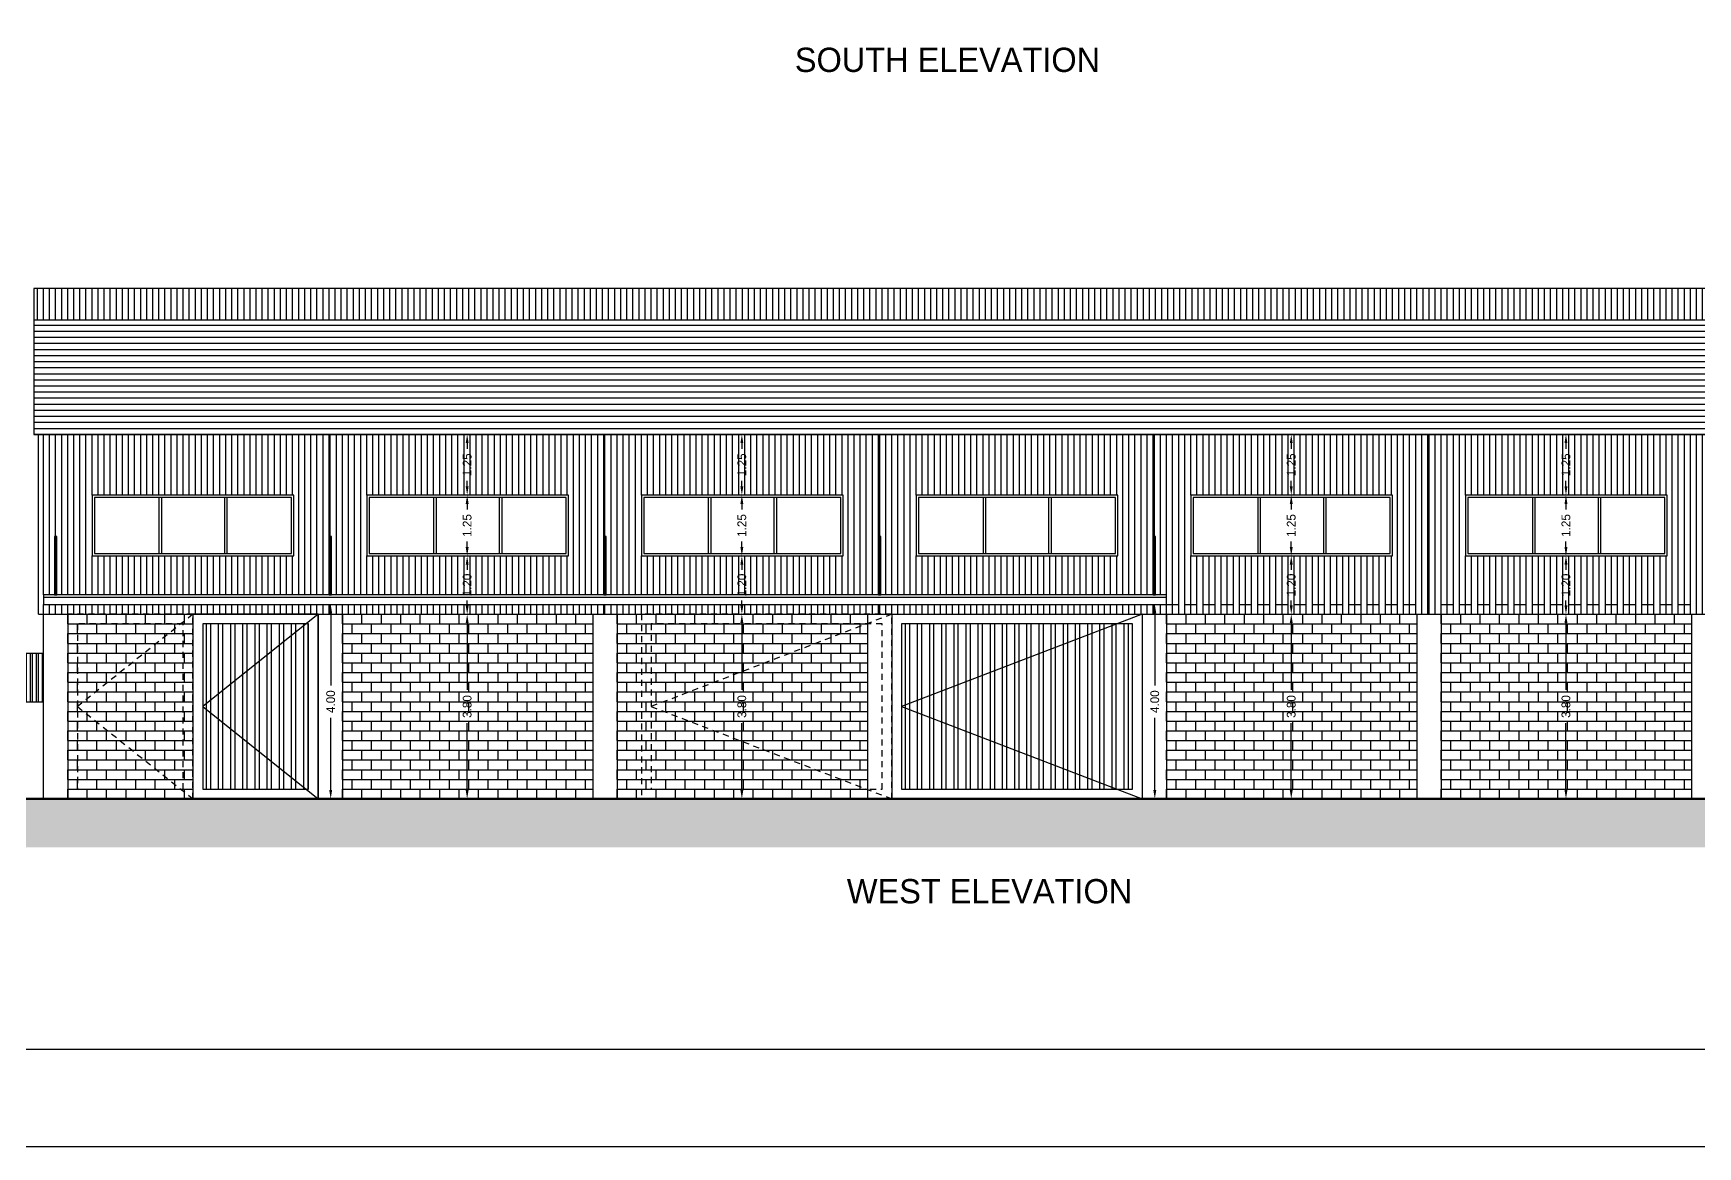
# Model space of a CAD drawing. Header units: metres. Extents: x -353217 to -351774, y -68080 to -67552.
# Drawn here: x -352460.57 to -352426.34, y -68079.88 to -68056.96 of the extents above; entities that cross this region are included whole.
import ezdxf

# ---------------------------------------------------------------- set-up
doc = ezdxf.new("R2010")
doc.units = ezdxf.units.M
doc.header["$MEASUREMENT"] = 0
doc.header["$PDMODE"] = 2
doc.header["$PDSIZE"] = -0.6
doc.linetypes.add('HIDDEN2', pattern=[0.1875, 0.125, -0.0625])
for name, color, linetype in [('A-dim', 4, 'Continuous'), ('A-edge', 1, 'Continuous'), ('A-HATCH', 9, 'Continuous'), ('A-hidden', 8, 'HIDDEN2'), ('A-walls', 5, 'Continuous'), ('Dim', 40, 'Continuous'), ('etage courant', 10, 'Continuous'), ('gate', 4, 'Continuous')]:
    doc.layers.add(name, color=color, linetype=linetype)
doc.dimstyles.get("Standard").update_dxf_attribs({"dimtxt": 0.18, "dimasz": 0.18, "dimexe": 0.18, "dimexo": 0.0625, "dimgap": 0.09, "dimtad": 0, "dimzin": 0, "dimdsep": 46, "dimtxsty": 'Standard', "dimcen": 0.09, "dimse1": 1, "dimse2": 1, "dimadec": 0, "dimazin": 0, "dimtfac": 1, "dimtix": 1, "dimtofl": 0, "dimtmove": 0, "dimatfit": 3, "dimfxl": 1, "dimtolj": 1, "dimtzin": 0, "dimarcsym": 0})

# ---------------------------------------------------------------- blocks, each defined once
blk = doc.blocks.new('*D138')
at = {"layer": 'A-dim', "color": 0, "lineweight": -2, "transparency": 16777216}
for p, q in [((-352437.506, -68068.896), (-352437.506, -68070.386)), ((-352437.506, -68072.536), (-352437.506, -68071.046))]:
    blk.add_line(p, q, dxfattribs=at)
at = {"layer": 'A-dim', "color": 0, "transparency": 16777216}
for points in [[(-352437.536, -68068.896), (-352437.476, -68068.896), (-352437.506, -68068.716)], [(-352437.536, -68072.536), (-352437.476, -68072.536), (-352437.506, -68072.716)]]:
    blk.add_solid(points, dxfattribs=at)
at = {"layer": 'Defpoints', "color": 0, "transparency": 16777216}
for p in [(-352437.264, -68068.716), (-352437.506, -68072.716), (-352437.264, -68072.716)]:
    blk.add_point(p, dxfattribs=at)
at = {"layer": 'A-dim', "color": 0, "transparency": 16777216, "insert": (-352437.506, -68070.716), "char_height": 0.18, "attachment_point": 5, "rotation": 90}
blk.add_mtext('\\A1;4.00', dxfattribs=at)
blk = doc.blocks.new('*D139')
at = {"layer": 'A-dim', "color": 0, "lineweight": -2, "transparency": 16777216}
for p, q in [((-352429.049, -68069.096), (-352429.049, -68070.471)), ((-352429.049, -68072.536), (-352429.049, -68071.161))]:
    blk.add_line(p, q, dxfattribs=at)
at = {"layer": 'A-dim', "color": 0, "transparency": 16777216}
for points in [[(-352429.079, -68069.096), (-352429.019, -68069.096), (-352429.049, -68068.916)], [(-352429.079, -68072.536), (-352429.019, -68072.536), (-352429.049, -68072.716)]]:
    blk.add_solid(points, dxfattribs=at)
at = {"layer": 'Defpoints', "color": 0, "transparency": 16777216}
for p in [(-352429.049, -68068.916), (-352429.049, -68068.916), (-352429.049, -68072.716)]:
    blk.add_point(p, dxfattribs=at)
at = {"layer": 'A-dim', "color": 0, "transparency": 16777216, "insert": (-352429.049, -68070.816), "char_height": 0.18, "attachment_point": 5, "rotation": 90}
blk.add_mtext('\\A1;3.80', dxfattribs=at)
blk = doc.blocks.new('*D140')
at = {"layer": 'A-dim', "color": 0, "lineweight": -2, "transparency": 16777216}
for p, q in [((-352429.049, -68067.896), (-352429.049, -68068.001)), ((-352429.049, -68068.736), (-352429.049, -68068.631))]:
    blk.add_line(p, q, dxfattribs=at)
at = {"layer": 'A-dim', "color": 0, "transparency": 16777216}
for points in [[(-352429.079, -68067.896), (-352429.019, -68067.896), (-352429.049, -68067.716)], [(-352429.079, -68068.736), (-352429.019, -68068.736), (-352429.049, -68068.916)]]:
    blk.add_solid(points, dxfattribs=at)
at = {"layer": 'Defpoints', "color": 0, "transparency": 16777216}
for p in [(-352429.049, -68067.716), (-352429.039, -68067.716), (-352429.049, -68068.916)]:
    blk.add_point(p, dxfattribs=at)
at = {"layer": 'A-dim', "color": 0, "transparency": 16777216, "insert": (-352429.049, -68068.316), "char_height": 0.18, "attachment_point": 5, "rotation": 90}
blk.add_mtext('\\A1;1.20', dxfattribs=at)
blk = doc.blocks.new('*D141')
at = {"layer": 'A-dim', "color": 0, "lineweight": -2, "transparency": 16777216}
for p, q in [((-352429.049, -68066.646), (-352429.049, -68066.761)), ((-352429.049, -68067.536), (-352429.049, -68067.421))]:
    blk.add_line(p, q, dxfattribs=at)
at = {"layer": 'A-dim', "color": 0, "transparency": 16777216}
for points in [[(-352429.079, -68066.646), (-352429.019, -68066.646), (-352429.049, -68066.466)], [(-352429.079, -68067.536), (-352429.019, -68067.536), (-352429.049, -68067.716)]]:
    blk.add_solid(points, dxfattribs=at)
at = {"layer": 'Defpoints', "color": 0, "transparency": 16777216}
for p in [(-352429.049, -68066.466), (-352429.039, -68066.466), (-352429.039, -68067.716)]:
    blk.add_point(p, dxfattribs=at)
at = {"layer": 'A-dim', "color": 0, "transparency": 16777216, "insert": (-352429.049, -68067.091), "char_height": 0.18, "attachment_point": 5, "rotation": 90}
blk.add_mtext('\\A1;1.25', dxfattribs=at)
blk = doc.blocks.new('*D142')
at = {"layer": 'A-dim', "color": 0, "lineweight": -2, "transparency": 16777216}
for p, q in [((-352429.049, -68065.396), (-352429.049, -68065.511)), ((-352429.049, -68066.286), (-352429.049, -68066.171))]:
    blk.add_line(p, q, dxfattribs=at)
at = {"layer": 'A-dim', "color": 0, "transparency": 16777216}
for points in [[(-352429.079, -68065.396), (-352429.019, -68065.396), (-352429.049, -68065.216)], [(-352429.079, -68066.286), (-352429.019, -68066.286), (-352429.049, -68066.466)]]:
    blk.add_solid(points, dxfattribs=at)
at = {"layer": 'Defpoints', "color": 0, "transparency": 16777216}
for p in [(-352429.049, -68065.216), (-352429.049, -68065.216), (-352429.039, -68066.466)]:
    blk.add_point(p, dxfattribs=at)
at = {"layer": 'A-dim', "color": 0, "transparency": 16777216, "insert": (-352429.049, -68065.841), "char_height": 0.18, "attachment_point": 5, "rotation": 90}
blk.add_mtext('\\A1;1.25', dxfattribs=at)
blk = doc.blocks.new('*D143')
at = {"layer": 'A-dim', "color": 0, "lineweight": -2, "transparency": 16777216}
for p, q in [((-352434.699, -68069.096), (-352434.699, -68070.471)), ((-352434.699, -68072.536), (-352434.699, -68071.161))]:
    blk.add_line(p, q, dxfattribs=at)
at = {"layer": 'A-dim', "color": 0, "transparency": 16777216}
for points in [[(-352434.729, -68069.096), (-352434.669, -68069.096), (-352434.699, -68068.916)], [(-352434.729, -68072.536), (-352434.669, -68072.536), (-352434.699, -68072.716)]]:
    blk.add_solid(points, dxfattribs=at)
at = {"layer": 'Defpoints', "color": 0, "transparency": 16777216}
for p in [(-352434.699, -68068.916), (-352434.699, -68068.916), (-352434.699, -68072.716)]:
    blk.add_point(p, dxfattribs=at)
at = {"layer": 'A-dim', "color": 0, "transparency": 16777216, "insert": (-352434.699, -68070.816), "char_height": 0.18, "attachment_point": 5, "rotation": 90}
blk.add_mtext('\\A1;3.80', dxfattribs=at)
blk = doc.blocks.new('*D144')
at = {"layer": 'A-dim', "color": 0, "lineweight": -2, "transparency": 16777216}
for p, q in [((-352434.699, -68067.896), (-352434.699, -68068.001)), ((-352434.699, -68068.736), (-352434.699, -68068.631))]:
    blk.add_line(p, q, dxfattribs=at)
at = {"layer": 'A-dim', "color": 0, "transparency": 16777216}
for points in [[(-352434.729, -68067.896), (-352434.669, -68067.896), (-352434.699, -68067.716)], [(-352434.729, -68068.736), (-352434.669, -68068.736), (-352434.699, -68068.916)]]:
    blk.add_solid(points, dxfattribs=at)
at = {"layer": 'Defpoints', "color": 0, "transparency": 16777216}
for p in [(-352434.699, -68067.716), (-352434.689, -68067.716), (-352434.699, -68068.916)]:
    blk.add_point(p, dxfattribs=at)
at = {"layer": 'A-dim', "color": 0, "transparency": 16777216, "insert": (-352434.699, -68068.316), "char_height": 0.18, "attachment_point": 5, "rotation": 90}
blk.add_mtext('\\A1;1.20', dxfattribs=at)
blk = doc.blocks.new('*D145')
at = {"layer": 'A-dim', "color": 0, "lineweight": -2, "transparency": 16777216}
for p, q in [((-352434.699, -68066.646), (-352434.699, -68066.761)), ((-352434.699, -68067.536), (-352434.699, -68067.421))]:
    blk.add_line(p, q, dxfattribs=at)
at = {"layer": 'A-dim', "color": 0, "transparency": 16777216}
for points in [[(-352434.729, -68066.646), (-352434.669, -68066.646), (-352434.699, -68066.466)], [(-352434.729, -68067.536), (-352434.669, -68067.536), (-352434.699, -68067.716)]]:
    blk.add_solid(points, dxfattribs=at)
at = {"layer": 'Defpoints', "color": 0, "transparency": 16777216}
for p in [(-352434.699, -68066.466), (-352434.689, -68066.466), (-352434.689, -68067.716)]:
    blk.add_point(p, dxfattribs=at)
at = {"layer": 'A-dim', "color": 0, "transparency": 16777216, "insert": (-352434.699, -68067.091), "char_height": 0.18, "attachment_point": 5, "rotation": 90}
blk.add_mtext('\\A1;1.25', dxfattribs=at)
blk = doc.blocks.new('*D146')
at = {"layer": 'A-dim', "color": 0, "lineweight": -2, "transparency": 16777216}
for p, q in [((-352434.699, -68065.396), (-352434.699, -68065.511)), ((-352434.699, -68066.286), (-352434.699, -68066.171))]:
    blk.add_line(p, q, dxfattribs=at)
at = {"layer": 'A-dim', "color": 0, "transparency": 16777216}
for points in [[(-352434.729, -68065.396), (-352434.669, -68065.396), (-352434.699, -68065.216)], [(-352434.729, -68066.286), (-352434.669, -68066.286), (-352434.699, -68066.466)]]:
    blk.add_solid(points, dxfattribs=at)
at = {"layer": 'Defpoints', "color": 0, "transparency": 16777216}
for p in [(-352434.699, -68065.216), (-352434.699, -68065.216), (-352434.689, -68066.466)]:
    blk.add_point(p, dxfattribs=at)
at = {"layer": 'A-dim', "color": 0, "transparency": 16777216, "insert": (-352434.699, -68065.841), "char_height": 0.18, "attachment_point": 5, "rotation": 90}
blk.add_mtext('\\A1;1.25', dxfattribs=at)
blk = doc.blocks.new('*D147')
at = {"layer": 'A-dim', "color": 0, "lineweight": -2, "transparency": 16777216}
for p, q in [((-352445.999, -68069.096), (-352445.999, -68070.471)), ((-352445.999, -68072.536), (-352445.999, -68071.161))]:
    blk.add_line(p, q, dxfattribs=at)
at = {"layer": 'A-dim', "color": 0, "transparency": 16777216}
for points in [[(-352446.029, -68069.096), (-352445.969, -68069.096), (-352445.999, -68068.916)], [(-352446.029, -68072.536), (-352445.969, -68072.536), (-352445.999, -68072.716)]]:
    blk.add_solid(points, dxfattribs=at)
at = {"layer": 'Defpoints', "color": 0, "transparency": 16777216}
for p in [(-352445.999, -68068.916), (-352445.999, -68068.916), (-352445.999, -68072.716)]:
    blk.add_point(p, dxfattribs=at)
at = {"layer": 'A-dim', "color": 0, "transparency": 16777216, "insert": (-352445.999, -68070.816), "char_height": 0.18, "attachment_point": 5, "rotation": 90}
blk.add_mtext('\\A1;3.80', dxfattribs=at)
blk = doc.blocks.new('*D148')
at = {"layer": 'A-dim', "color": 0, "lineweight": -2, "transparency": 16777216}
for p, q in [((-352445.999, -68067.896), (-352445.999, -68068.001)), ((-352445.999, -68068.736), (-352445.999, -68068.631))]:
    blk.add_line(p, q, dxfattribs=at)
at = {"layer": 'A-dim', "color": 0, "transparency": 16777216}
for points in [[(-352446.029, -68067.896), (-352445.969, -68067.896), (-352445.999, -68067.716)], [(-352446.029, -68068.736), (-352445.969, -68068.736), (-352445.999, -68068.916)]]:
    blk.add_solid(points, dxfattribs=at)
at = {"layer": 'Defpoints', "color": 0, "transparency": 16777216}
for p in [(-352445.999, -68067.716), (-352445.989, -68067.716), (-352445.999, -68068.916)]:
    blk.add_point(p, dxfattribs=at)
at = {"layer": 'A-dim', "color": 0, "transparency": 16777216, "insert": (-352445.999, -68068.316), "char_height": 0.18, "attachment_point": 5, "rotation": 90}
blk.add_mtext('\\A1;1.20', dxfattribs=at)
blk = doc.blocks.new('*D149')
at = {"layer": 'A-dim', "color": 0, "lineweight": -2, "transparency": 16777216}
for p, q in [((-352445.999, -68066.646), (-352445.999, -68066.761)), ((-352445.999, -68067.536), (-352445.999, -68067.421))]:
    blk.add_line(p, q, dxfattribs=at)
at = {"layer": 'A-dim', "color": 0, "transparency": 16777216}
for points in [[(-352446.029, -68066.646), (-352445.969, -68066.646), (-352445.999, -68066.466)], [(-352446.029, -68067.536), (-352445.969, -68067.536), (-352445.999, -68067.716)]]:
    blk.add_solid(points, dxfattribs=at)
at = {"layer": 'Defpoints', "color": 0, "transparency": 16777216}
for p in [(-352445.999, -68066.466), (-352445.989, -68066.466), (-352445.989, -68067.716)]:
    blk.add_point(p, dxfattribs=at)
at = {"layer": 'A-dim', "color": 0, "transparency": 16777216, "insert": (-352445.999, -68067.091), "char_height": 0.18, "attachment_point": 5, "rotation": 90}
blk.add_mtext('\\A1;1.25', dxfattribs=at)
blk = doc.blocks.new('*D150')
at = {"layer": 'A-dim', "color": 0, "lineweight": -2, "transparency": 16777216}
for p, q in [((-352445.999, -68065.396), (-352445.999, -68065.511)), ((-352445.999, -68066.286), (-352445.999, -68066.171))]:
    blk.add_line(p, q, dxfattribs=at)
at = {"layer": 'A-dim', "color": 0, "transparency": 16777216}
for points in [[(-352446.029, -68065.396), (-352445.969, -68065.396), (-352445.999, -68065.216)], [(-352446.029, -68066.286), (-352445.969, -68066.286), (-352445.999, -68066.466)]]:
    blk.add_solid(points, dxfattribs=at)
at = {"layer": 'Defpoints', "color": 0, "transparency": 16777216}
for p in [(-352445.999, -68065.216), (-352445.999, -68065.216), (-352445.989, -68066.466)]:
    blk.add_point(p, dxfattribs=at)
at = {"layer": 'A-dim', "color": 0, "transparency": 16777216, "insert": (-352445.999, -68065.841), "char_height": 0.18, "attachment_point": 5, "rotation": 90}
blk.add_mtext('\\A1;1.25', dxfattribs=at)
blk = doc.blocks.new('*D151')
at = {"layer": 'A-dim', "color": 0, "lineweight": -2, "transparency": 16777216}
for p, q in [((-352451.649, -68069.096), (-352451.649, -68070.471)), ((-352451.649, -68072.536), (-352451.649, -68071.161))]:
    blk.add_line(p, q, dxfattribs=at)
at = {"layer": 'A-dim', "color": 0, "transparency": 16777216}
for points in [[(-352451.679, -68069.096), (-352451.619, -68069.096), (-352451.649, -68068.916)], [(-352451.679, -68072.536), (-352451.619, -68072.536), (-352451.649, -68072.716)]]:
    blk.add_solid(points, dxfattribs=at)
at = {"layer": 'Defpoints', "color": 0, "transparency": 16777216}
for p in [(-352451.649, -68068.916), (-352451.649, -68068.916), (-352451.649, -68072.716)]:
    blk.add_point(p, dxfattribs=at)
at = {"layer": 'A-dim', "color": 0, "transparency": 16777216, "insert": (-352451.649, -68070.816), "char_height": 0.18, "attachment_point": 5, "rotation": 90}
blk.add_mtext('\\A1;3.80', dxfattribs=at)
blk = doc.blocks.new('*D152')
at = {"layer": 'A-dim', "color": 0, "lineweight": -2, "transparency": 16777216}
for p, q in [((-352451.649, -68067.896), (-352451.649, -68068.001)), ((-352451.649, -68068.736), (-352451.649, -68068.631))]:
    blk.add_line(p, q, dxfattribs=at)
at = {"layer": 'A-dim', "color": 0, "transparency": 16777216}
for points in [[(-352451.679, -68067.896), (-352451.619, -68067.896), (-352451.649, -68067.716)], [(-352451.679, -68068.736), (-352451.619, -68068.736), (-352451.649, -68068.916)]]:
    blk.add_solid(points, dxfattribs=at)
at = {"layer": 'Defpoints', "color": 0, "transparency": 16777216}
for p in [(-352451.649, -68067.716), (-352451.639, -68067.716), (-352451.649, -68068.916)]:
    blk.add_point(p, dxfattribs=at)
at = {"layer": 'A-dim', "color": 0, "transparency": 16777216, "insert": (-352451.649, -68068.316), "char_height": 0.18, "attachment_point": 5, "rotation": 90}
blk.add_mtext('\\A1;1.20', dxfattribs=at)
blk = doc.blocks.new('*D153')
at = {"layer": 'A-dim', "color": 0, "lineweight": -2, "transparency": 16777216}
for p, q in [((-352451.649, -68066.646), (-352451.649, -68066.761)), ((-352451.649, -68067.536), (-352451.649, -68067.421))]:
    blk.add_line(p, q, dxfattribs=at)
at = {"layer": 'A-dim', "color": 0, "transparency": 16777216}
for points in [[(-352451.679, -68066.646), (-352451.619, -68066.646), (-352451.649, -68066.466)], [(-352451.679, -68067.536), (-352451.619, -68067.536), (-352451.649, -68067.716)]]:
    blk.add_solid(points, dxfattribs=at)
at = {"layer": 'Defpoints', "color": 0, "transparency": 16777216}
for p in [(-352451.649, -68066.466), (-352451.639, -68066.466), (-352451.639, -68067.716)]:
    blk.add_point(p, dxfattribs=at)
at = {"layer": 'A-dim', "color": 0, "transparency": 16777216, "insert": (-352451.649, -68067.091), "char_height": 0.18, "attachment_point": 5, "rotation": 90}
blk.add_mtext('\\A1;1.25', dxfattribs=at)
blk = doc.blocks.new('*D154')
at = {"layer": 'A-dim', "color": 0, "lineweight": -2, "transparency": 16777216}
for p, q in [((-352451.649, -68065.396), (-352451.649, -68065.511)), ((-352451.649, -68066.286), (-352451.649, -68066.171))]:
    blk.add_line(p, q, dxfattribs=at)
at = {"layer": 'A-dim', "color": 0, "transparency": 16777216}
for points in [[(-352451.679, -68065.396), (-352451.619, -68065.396), (-352451.649, -68065.216)], [(-352451.679, -68066.286), (-352451.619, -68066.286), (-352451.649, -68066.466)]]:
    blk.add_solid(points, dxfattribs=at)
at = {"layer": 'Defpoints', "color": 0, "transparency": 16777216}
for p in [(-352451.649, -68065.216), (-352451.649, -68065.216), (-352451.639, -68066.466)]:
    blk.add_point(p, dxfattribs=at)
at = {"layer": 'A-dim', "color": 0, "transparency": 16777216, "insert": (-352451.649, -68065.841), "char_height": 0.18, "attachment_point": 5, "rotation": 90}
blk.add_mtext('\\A1;1.25', dxfattribs=at)
blk = doc.blocks.new('*D155')
at = {"layer": 'A-dim', "color": 0, "lineweight": -2, "transparency": 16777216}
for p, q in [((-352454.456, -68068.896), (-352454.456, -68070.386)), ((-352454.456, -68072.536), (-352454.456, -68071.046))]:
    blk.add_line(p, q, dxfattribs=at)
at = {"layer": 'A-dim', "color": 0, "transparency": 16777216}
for points in [[(-352454.486, -68068.896), (-352454.426, -68068.896), (-352454.456, -68068.716)], [(-352454.486, -68072.536), (-352454.426, -68072.536), (-352454.456, -68072.716)]]:
    blk.add_solid(points, dxfattribs=at)
at = {"layer": 'Defpoints', "color": 0, "transparency": 16777216}
for p in [(-352454.214, -68068.716), (-352454.456, -68072.716), (-352454.214, -68072.716)]:
    blk.add_point(p, dxfattribs=at)
at = {"layer": 'A-dim', "color": 0, "transparency": 16777216, "insert": (-352454.456, -68070.716), "char_height": 0.18, "attachment_point": 5, "rotation": 90}
blk.add_mtext('\\A1;4.00', dxfattribs=at)

msp = doc.modelspace()

# ---------------------------------------------------------------- hatches: boundary and pattern name
at = {"layer": 'A-HATCH'}
h = msp.add_hatch(dxfattribs=at)
h.set_pattern_fill('ANSI31', color=256, angle=45, style=0)
h.set_pattern_definition([(90, (-352460.36409, -68062.7164), (-0.125, 3e-17), [])])
h.paths.add_polyline_path([(-352420.1140914, -68062.2163974), (-352460.5640914, -68062.2163974), (-352460.5640914, -68062.8663974), (-352420.1140914, -68062.8663974)])
h = msp.add_hatch(dxfattribs=at)
h.set_pattern_fill('ANSI31', color=256, angle=315, style=0)
h.set_pattern_definition([(0, (-352459.86409, -68064.2164), (3e-17, 0.125), [])])
h.paths.add_polyline_path([(-352420.1140914, -68062.8663974), (-352460.5640914, -68062.8663974), (-352460.5640914, -68065.2163974), (-352420.1140914, -68065.2163974)])
h = msp.add_hatch(dxfattribs=at)
h.set_pattern_fill('ANSI31', color=256, angle=45, style=0)
h.set_pattern_definition([(90, (-352459.86409, -68064.7164), (-0.125, 3e-17), [])])
h.paths.add_polyline_path([(-352455.2140914, -68066.4663974), (-352455.2140914, -68067.7163974), (-352459.3640914, -68067.7163974), (-352459.3640914, -68066.4663974)], flags=16)
h.paths.add_polyline_path([(-352454.4640914, -68068.7163974), (-352460.3640914, -68068.7163974), (-352460.3640914, -68068.5163974), (-352454.4640914, -68068.5163974), (-352454.4640914, -68065.2163974), (-352460.4640914, -68065.2163974), (-352460.4640914, -68068.9163974), (-352454.4640914, -68068.9163974)])
h = msp.add_hatch(dxfattribs=at)
h.set_pattern_fill('ANSI31', color=256, angle=45, style=0)
h.set_pattern_definition([(90, (-352454.21409, -68064.7164), (-0.125, 3e-17), [])])
h.paths.add_polyline_path([(-352449.5640914, -68066.4663974), (-352449.5640914, -68067.7163974), (-352453.7140914, -68067.7163974), (-352453.7140914, -68066.4663974)], flags=16)
h.paths.add_polyline_path([(-352448.8140914, -68068.7163974), (-352454.4640914, -68068.7163974), (-352454.4640914, -68068.9163974), (-352448.8140914, -68068.9163974)])
h.paths.add_polyline_path([(-352454.4640914, -68068.5163974), (-352448.8140914, -68068.5163974), (-352448.8140914, -68065.2163974), (-352454.4640914, -68065.2163974)])
h = msp.add_hatch(dxfattribs=at)
h.set_pattern_fill('ANSI31', color=256, angle=45, style=0)
h.set_pattern_definition([(90, (-352448.56409, -68064.7164), (-0.125, 3e-17), [])])
h.paths.add_polyline_path([(-352443.9140914, -68066.4663974), (-352443.9140914, -68067.7163974), (-352448.0640914, -68067.7163974), (-352448.0640914, -68066.4663974)], flags=16)
h.paths.add_polyline_path([(-352448.8140914, -68068.5163974), (-352443.1640914, -68068.5163974), (-352443.1640914, -68065.2163974), (-352448.8140914, -68065.2163974)])
h.paths.add_polyline_path([(-352443.1640914, -68068.7163974), (-352448.8140914, -68068.7163974), (-352448.8140914, -68068.9163974), (-352443.1640914, -68068.9163974)])
h = msp.add_hatch(dxfattribs=at)
h.set_pattern_fill('ANSI31', color=256, angle=45, style=0)
h.set_pattern_definition([(90, (-352442.91409, -68064.7164), (-0.125, 3e-17), [])])
h.paths.add_polyline_path([(-352438.2640914, -68066.4663974), (-352438.2640914, -68067.7163974), (-352442.4140914, -68067.7163974), (-352442.4140914, -68066.4663974)], flags=16)
h.paths.add_polyline_path([(-352443.1640914, -68068.5163974), (-352437.5140914, -68068.5163974), (-352437.5140914, -68065.2163974), (-352443.1640914, -68065.2163974)])
h.paths.add_polyline_path([(-352437.5140914, -68068.7163974), (-352443.1640914, -68068.7163974), (-352443.1640914, -68068.9163974), (-352437.5140914, -68068.9163974)])
h = msp.add_hatch(dxfattribs=at)
h.set_pattern_fill('ANSI31', color=256, angle=45, style=0)
h.set_pattern_definition([(90, (-352437.26409, -68064.7164), (-0.125, 3e-17), [])])
h.paths.add_polyline_path([(-352432.6140914, -68066.4663974), (-352432.6140914, -68067.7163974), (-352436.7640914, -68067.7163974), (-352436.7640914, -68066.4663974)], flags=16)
h.paths.add_polyline_path([(-352437.2640914, -68068.7163974), (-352437.5140914, -68068.7163974), (-352437.5140914, -68068.9163974), (-352431.8640914, -68068.9163974), (-352431.8640914, -68065.2163974), (-352437.5140914, -68065.2163974), (-352437.5140914, -68068.5163974), (-352437.2640914, -68068.5163974)])
h = msp.add_hatch(dxfattribs=at)
h.set_pattern_fill('ANSI31', color=256, angle=45, style=0)
h.set_pattern_definition([(90, (-352431.61409, -68064.7164), (-0.125, 3e-17), [])])
h.paths.add_polyline_path([(-352426.9640914, -68066.4663974), (-352426.9640914, -68067.7163974), (-352431.1140914, -68067.7163974), (-352431.1140914, -68066.4663974)], flags=16)
h.paths.add_polyline_path([(-352426.2140914, -68065.2163974), (-352431.8640914, -68065.2163974), (-352431.8640914, -68068.9163974), (-352426.2140914, -68068.9163974)])
h = msp.add_hatch(dxfattribs=at)
h.set_pattern_fill('AR-B816', color=256, scale=0.025, style=0)
h.set_pattern_definition([(0, (-352459.8641, -68072.7164), (0, 0.2), []), (90, (-352459.8641, -68072.7164), (-0.2, 0.2), [0.2, -0.2])])
h.paths.add_polyline_path([(-352457.2890914, -68072.7163974), (-352457.2890914, -68068.9163974), (-352459.8640914, -68068.9163974), (-352459.8640914, -68072.7163974)])
h = msp.add_hatch(dxfattribs=at)
h.set_pattern_fill('STEEL', color=256, scale=2, angle=45, style=0)
h.set_pattern_definition([(90, (-352576.92233, -68072.7164), (-0.25, 6e-17), []), (90, (-352577.01072, -68072.628), (-0.25, 6e-17), [])])
h.paths.add_polyline_path([(-352454.9140914, -68069.1163974), (-352454.9140914, -68072.5163974), (-352457.0890914, -68072.5163974), (-352457.0890914, -68069.1163974)])
h = msp.add_hatch(dxfattribs=at)
h.set_pattern_fill('AR-B816', color=256, scale=0.025, style=0)
h.set_pattern_definition([(0, (-352454.2141, -68072.7164), (0, 0.2), []), (90, (-352454.2141, -68072.7164), (-0.2, 0.2), [0.2, -0.2])])
h.paths.add_polyline_path([(-352449.0640914, -68068.9163974), (-352454.2140914, -68068.9163974), (-352454.2140914, -68072.7163974), (-352449.0640914, -68072.7163974)])
h = msp.add_hatch(dxfattribs=at)
h.set_pattern_fill('AR-B816', color=256, scale=0.025, style=0)
h.set_pattern_definition([(0, (-352448.5641, -68072.7164), (0, 0.2), []), (90, (-352448.5641, -68072.7164), (-0.2, 0.2), [0.2, -0.2])])
h.paths.add_polyline_path([(-352443.4140914, -68068.9163974), (-352448.5640914, -68068.9163974), (-352448.5640914, -68072.7163974), (-352443.4140914, -68072.7163974)])
h = msp.add_hatch(dxfattribs=at)
h.set_pattern_fill('STEEL', color=256, scale=2, angle=45, style=0)
h.set_pattern_definition([(90, (-352562.54733, -68072.7164), (-0.25, 6e-17), []), (90, (-352562.63572, -68072.628), (-0.25, 6e-17), [])])
h.paths.add_polyline_path([(-352437.9640914, -68069.1163974), (-352437.9640914, -68072.5163974), (-352442.7140914, -68072.5163974), (-352442.7140914, -68069.1163974)])
h = msp.add_hatch(dxfattribs=at)
h.set_pattern_fill('AR-B816', color=256, scale=0.025, style=0)
h.set_pattern_definition([(0, (-352437.2641, -68072.7164), (0, 0.2), []), (90, (-352437.2641, -68072.7164), (-0.2, 0.2), [0.2, -0.2])])
h.paths.add_polyline_path([(-352432.1140914, -68068.9163974), (-352437.2640914, -68068.9163974), (-352437.2640914, -68072.7163974), (-352432.1140914, -68072.7163974)])
h = msp.add_hatch(dxfattribs=at)
h.set_pattern_fill('AR-B816', color=256, scale=0.025, style=0)
h.set_pattern_definition([(0, (-352431.6141, -68072.7164), (0, 0.2), []), (90, (-352431.6141, -68072.7164), (-0.2, 0.2), [0.2, -0.2])])
h.paths.add_polyline_path([(-352426.4640914, -68068.9163974), (-352431.6140914, -68068.9163974), (-352431.6140914, -68072.7163974), (-352426.4640914, -68072.7163974)])
h = msp.add_hatch(dxfattribs=at)
h.set_pattern_fill('STEEL', color=256, angle=45, style=0)
h.set_pattern_definition([(90, (-352463.21409, -68070.7164), (-0.125, 3e-17), []), (90, (-352463.25829, -68070.6722), (-0.125, 3e-17), [])])
h.paths.add_polyline_path([(-352460.3640914, -68069.7163974), (-352477.7140914, -68069.7163974), (-352477.7140914, -68070.7163974), (-352463.1640914, -68070.7163974), (-352460.3640914, -68070.7163974)])
h = msp.add_hatch(dxfattribs=at)
h.set_pattern_fill('EARTH', color=256, angle=315, style=0)
h.set_pattern_definition([(315, (-352463.3641, -68073.7164), (0.3535534, -8e-17), [0.25, -0.25]), (315, (-352463.2978, -68073.6501), (0.3535534, -8e-17), [0.25, -0.25]), (315, (-352463.2315, -68073.58381), (0.3535534, -8e-17), [0.25, -0.25]), (45, (-352463.18731, -68073.58381), (1e-16, 0.3535534), [0.25, -0.25]), (45, (-352463.12102, -68073.6501), (1e-16, 0.3535534), [0.25, -0.25]), (45, (-352463.05473, -68073.7164), (1e-16, 0.3535534), [0.25, -0.25])])
h.paths.add_polyline_path([(-352477.8640914, -68073.7163974), (-352412.3140914, -68073.7163974), (-352412.3140914, -68072.7163974), (-352477.8640914, -68072.7163974)])

# ---------------------------------------------------------------- linework, layer by layer
at = {"layer": 'A-edge'}
for p, q in [((-352420.1140914, -68062.2163974), (-352460.5640914, -68062.2163974)), ((-352460.5640914, -68062.2163974), (-352460.5640914, -68065.2163974)), ((-352420.1140914, -68062.8663974), (-352460.5640914, -68062.8663974)), ((-352420.1140914, -68065.2163974), (-352460.5640914, -68065.2163974)), ((-352460.4640914, -68068.9163974), (-352420.2140914, -68068.9163974)), ((-352459.8640914, -68068.9163974), (-352459.8640914, -68072.7163974)), ((-352454.7140914, -68068.9163974), (-352454.7140914, -68072.7163974)), ((-352454.2140914, -68068.9163974), (-352454.2140914, -68072.7163974)), ((-352449.0640914, -68068.9163974), (-352449.0640914, -68072.7163974)), ((-352448.5640914, -68068.9163974), (-352448.5640914, -68072.7163974)), ((-352443.4140914, -68068.9163974), (-352443.4140914, -68072.7163974)), ((-352442.9140914, -68068.9163974), (-352442.9140914, -68072.7163974)), ((-352437.7640914, -68068.9163974), (-352437.7640914, -68072.7163974)), ((-352437.2640914, -68068.9163974), (-352437.2640914, -68072.7163974)), ((-352432.1140914, -68068.9163974), (-352432.1140914, -68072.7163974)), ((-352431.6140914, -68068.9163974), (-352431.6140914, -68072.7163974)), ((-352426.4640914, -68068.9163974), (-352426.4640914, -68072.7163974))]:
    msp.add_line(p, q, dxfattribs=at)
at = {"layer": 'A-edge', "color": 5}
msp.add_line((-352460.3640914, -68068.5663974), (-352437.2640914, -68068.5663974), dxfattribs=at)
at = {"layer": 'A-edge'}
for points in [[(-352460.4640914, -68068.9163974), (-352460.4640914, -68065.2163974)], [(-352460.3640914, -68072.7163974), (-352460.3640914, -68068.9163974)], [(-352454.7140914, -68068.9163974), (-352457.0890914, -68070.8163974), (-352454.7140914, -68072.7163974)], [(-352437.7640914, -68068.9163974), (-352442.7140914, -68070.8163974), (-352437.7640914, -68072.7163974)]]:
    msp.add_lwpolyline(points, dxfattribs=at)
at = {"layer": 'A-edge', "color": 5}
for points in [[(-352460.1390914, -68068.5163974), (-352460.0890914, -68068.5163974), (-352460.0890914, -68067.3163974), (-352460.1390914, -68067.3163974)], [(-352454.4890914, -68068.5163974), (-352454.4390914, -68068.5163974), (-352454.4390914, -68067.3163974), (-352454.4890914, -68067.3163974)], [(-352448.8390914, -68068.5163974), (-352448.7890914, -68068.5163974), (-352448.7890914, -68067.3163974), (-352448.8390914, -68067.3163974)], [(-352443.1890914, -68068.5163974), (-352443.1390914, -68068.5163974), (-352443.1390914, -68067.3163974), (-352443.1890914, -68067.3163974)], [(-352437.5390914, -68068.5163974), (-352437.4890914, -68068.5163974), (-352437.4890914, -68067.3163974), (-352437.5390914, -68067.3163974)], [(-352460.3640914, -68068.7163974), (-352437.2640914, -68068.7163974), (-352437.2640914, -68068.5163974), (-352460.3640914, -68068.5163974)]]:
    msp.add_lwpolyline(points, close=True, dxfattribs=at)
at = {"layer": 'A-edge', "linetype": 'HIDDEN2'}
for points in [[(-352459.8640914, -68072.7163974), (-352457.2890914, -68072.7163974), (-352457.2890914, -68068.9163974), (-352459.8640914, -68068.9163974)], [(-352459.6640914, -68072.5163974), (-352457.4890914, -68072.5163974), (-352457.4890914, -68069.1163974), (-352459.6640914, -68069.1163974)], [(-352448.0640914, -68072.7163974), (-352442.9140914, -68072.7163974), (-352442.9140914, -68068.9163974), (-352448.0640914, -68068.9163974)], [(-352447.8640914, -68072.5163974), (-352443.1140914, -68072.5163974), (-352443.1140914, -68069.1163974), (-352447.8640914, -68069.1163974)]]:
    msp.add_lwpolyline(points, close=True, dxfattribs=at)
for points in [[(-352457.2890914, -68068.9163974), (-352459.6640914, -68070.8163974), (-352457.2890914, -68072.7163974)], [(-352442.9140914, -68068.9163974), (-352447.8640914, -68070.8163974), (-352442.9140914, -68072.7163974)]]:
    msp.add_lwpolyline(points, dxfattribs=at)
at = {"layer": 'A-edge'}
for points in [[(-352457.2890914, -68072.7163974), (-352454.7140914, -68072.7163974), (-352454.7140914, -68068.9163974), (-352457.2890914, -68068.9163974)], [(-352457.0890914, -68072.5163974), (-352454.9140914, -68072.5163974), (-352454.9140914, -68069.1163974), (-352457.0890914, -68069.1163974)], [(-352442.7140914, -68072.5163974), (-352437.9640914, -68072.5163974), (-352437.9640914, -68069.1163974), (-352442.7140914, -68069.1163974)]]:
    msp.add_lwpolyline(points, close=True, dxfattribs=at)
at = {"layer": 'A-HATCH'}
for p, q in [((-352477.7140914, -68069.7163974), (-352460.3640914, -68069.7163974)), ((-352477.6640914, -68070.7163974), (-352460.3640914, -68070.7163974))]:
    msp.add_line(p, q, dxfattribs=at)
at = {"layer": 'A-hidden', "ltscale": 2}
for p, q in [((-352459.8640914, -68068.7163974), (-352454.7140914, -68068.7163974)), ((-352454.2140914, -68068.7163974), (-352449.0640914, -68068.7163974)), ((-352448.5640914, -68068.7163974), (-352443.4140914, -68068.7163974)), ((-352442.9140914, -68068.7163974), (-352437.7640914, -68068.7163974)), ((-352437.2640914, -68068.7163974), (-352432.1140914, -68068.7163974)), ((-352431.6140914, -68068.7163974), (-352426.4640914, -68068.7163974))]:
    msp.add_line(p, q, dxfattribs=at)
at = {"layer": 'A-walls', "const_width": 0.05}
msp.add_lwpolyline([(-352412.3140914, -68072.7163974), (-352477.8640914, -68072.7163974)], dxfattribs=at)
at = {"layer": 'Dim'}
for points in [[(-352496.2698072, -68031.8752964), (-352403.2698072, -68031.8752964), (-352403.2698072, -68079.8752964), (-352496.2698072, -68079.8752964)], [(-352494.2698072, -68033.8752964), (-352405.2698072, -68033.8752964), (-352405.2698072, -68077.8752964), (-352494.2698072, -68077.8752964)]]:
    msp.add_lwpolyline(points, close=True, dxfattribs=at)
at = {"layer": 'gate'}
for p, q in [((-352457.9890914, -68066.5163974), (-352457.9890914, -68067.6663974)), ((-352457.9390914, -68066.5163974), (-352457.9390914, -68067.6663974)), ((-352456.6390914, -68066.5163974), (-352456.6390914, -68067.6663974)), ((-352456.5890914, -68066.5163974), (-352456.5890914, -68067.6663974)), ((-352452.3390914, -68066.5163974), (-352452.3390914, -68067.6663974)), ((-352452.2890914, -68066.5163974), (-352452.2890914, -68067.6663974)), ((-352450.9890914, -68066.5163974), (-352450.9890914, -68067.6663974)), ((-352450.9390914, -68066.5163974), (-352450.9390914, -68067.6663974)), ((-352446.6890914, -68066.5163974), (-352446.6890914, -68067.6663974)), ((-352446.6390914, -68066.5163974), (-352446.6390914, -68067.6663974)), ((-352445.3390914, -68066.5163974), (-352445.3390914, -68067.6663974)), ((-352445.2890914, -68066.5163974), (-352445.2890914, -68067.6663974)), ((-352441.0390914, -68066.5163974), (-352441.0390914, -68067.6663974)), ((-352440.9890914, -68066.5163974), (-352440.9890914, -68067.6663974)), ((-352439.6890914, -68066.5163974), (-352439.6890914, -68067.6663974)), ((-352439.6390914, -68066.5163974), (-352439.6390914, -68067.6663974)), ((-352435.3890914, -68066.5163974), (-352435.3890914, -68067.6663974)), ((-352435.3390914, -68066.5163974), (-352435.3390914, -68067.6663974)), ((-352434.0390914, -68066.5163974), (-352434.0390914, -68067.6663974)), ((-352433.9890914, -68066.5163974), (-352433.9890914, -68067.6663974)), ((-352429.7390914, -68066.5163974), (-352429.7390914, -68067.6663974)), ((-352429.6890914, -68066.5163974), (-352429.6890914, -68067.6663974)), ((-352428.3890914, -68066.5163974), (-352428.3890914, -68067.6663974)), ((-352428.3390914, -68066.5163974), (-352428.3390914, -68067.6663974))]:
    msp.add_line(p, q, dxfattribs=at)
for points in [[(-352459.3640914, -68067.7163974), (-352455.2140914, -68067.7163974), (-352455.2140914, -68066.4663974), (-352459.3640914, -68066.4663974)], [(-352453.7140914, -68067.7163974), (-352449.5640914, -68067.7163974), (-352449.5640914, -68066.4663974), (-352453.7140914, -68066.4663974)], [(-352448.0640914, -68067.7163974), (-352443.9140914, -68067.7163974), (-352443.9140914, -68066.4663974), (-352448.0640914, -68066.4663974)], [(-352442.4140914, -68067.7163974), (-352438.2640914, -68067.7163974), (-352438.2640914, -68066.4663974), (-352442.4140914, -68066.4663974)], [(-352436.7640914, -68067.7163974), (-352432.6140914, -68067.7163974), (-352432.6140914, -68066.4663974), (-352436.7640914, -68066.4663974)], [(-352431.1140914, -68067.7163974), (-352426.9640914, -68067.7163974), (-352426.9640914, -68066.4663974), (-352431.1140914, -68066.4663974)], [(-352459.3140914, -68067.6663974), (-352455.2640914, -68067.6663974), (-352455.2640914, -68066.5163974), (-352459.3140914, -68066.5163974)], [(-352453.6640914, -68067.6663974), (-352449.6140914, -68067.6663974), (-352449.6140914, -68066.5163974), (-352453.6640914, -68066.5163974)], [(-352448.0140914, -68067.6663974), (-352443.9640914, -68067.6663974), (-352443.9640914, -68066.5163974), (-352448.0140914, -68066.5163974)], [(-352442.3640914, -68067.6663974), (-352438.3140914, -68067.6663974), (-352438.3140914, -68066.5163974), (-352442.3640914, -68066.5163974)], [(-352436.7140914, -68067.6663974), (-352432.6640914, -68067.6663974), (-352432.6640914, -68066.5163974), (-352436.7140914, -68066.5163974)], [(-352431.0640914, -68067.6663974), (-352427.0140914, -68067.6663974), (-352427.0140914, -68066.5163974), (-352431.0640914, -68066.5163974)]]:
    msp.add_lwpolyline(points, close=True, dxfattribs=at)

# ---------------------------------------------------------------- texts
at = {"layer": 'etage courant'}
for s, p in [('SOUTH ELEVATION ', (-352444.9094808, -68057.757407)), ('WEST ELEVATION ', (-352443.839708, -68074.8666012))]:
    msp.add_text(s, height=0.5, dxfattribs=at).set_placement(p)

# ---------------------------------------------------------------- dimensions: what is measured, and where the dimension line sits
at = {"layer": 'A-dim'}
for base, p1, p2, override, picture, middle in [((-352451.6490059, -68065.2163974), (-352451.6390914, -68066.4663974), (-352451.6490059, -68065.2163974), {"dimtmove": 1, "dimfxl": 0.5}, '*D154', (-352451.6490059, -68065.8413974)), ((-352445.9990059, -68065.2163974), (-352445.9890914, -68066.4663974), (-352445.9990059, -68065.2163974), {"dimtmove": 1, "dimfxl": 0.5}, '*D150', (-352445.9990059, -68065.8413974)), ((-352434.6990059, -68065.2163974), (-352434.6890914, -68066.4663974), (-352434.6990059, -68065.2163974), {"dimtmove": 1, "dimfxl": 0.5}, '*D146', (-352434.6990059, -68065.8413974)), ((-352429.0490059, -68065.2163974), (-352429.0390914, -68066.4663974), (-352429.0490059, -68065.2163974), {"dimtmove": 1, "dimfxl": 0.5}, '*D142', (-352429.0490059, -68065.8413974)), ((-352451.6490059, -68066.4663974), (-352451.6390914, -68067.7163974), (-352451.6390914, -68066.4663974), {"dimtmove": 1, "dimfxl": 0.5}, '*D153', (-352451.6490059, -68067.0913974)), ((-352445.9990059, -68066.4663974), (-352445.9890914, -68067.7163974), (-352445.9890914, -68066.4663974), {"dimtmove": 1, "dimfxl": 0.5}, '*D149', (-352445.9990059, -68067.0913974)), ((-352434.6990059, -68066.4663974), (-352434.6890914, -68067.7163974), (-352434.6890914, -68066.4663974), {"dimtmove": 1, "dimfxl": 0.5}, '*D145', (-352434.6990059, -68067.0913974)), ((-352429.0490059, -68066.4663974), (-352429.0390914, -68067.7163974), (-352429.0390914, -68066.4663974), {"dimtmove": 1, "dimfxl": 0.5}, '*D141', (-352429.0490059, -68067.0913974)), ((-352451.6490059, -68067.7163974), (-352451.6490059, -68068.9163974), (-352451.6390914, -68067.7163974), {"dimtmove": 1, "dimfxl": 0.5}, '*D152', (-352451.6490059, -68068.3163974)), ((-352445.9990059, -68067.7163974), (-352445.9990059, -68068.9163974), (-352445.9890914, -68067.7163974), {"dimtmove": 1, "dimfxl": 0.5}, '*D148', (-352445.9990059, -68068.3163974)), ((-352434.6990059, -68067.7163974), (-352434.6990059, -68068.9163974), (-352434.6890914, -68067.7163974), {"dimtmove": 1, "dimfxl": 0.5}, '*D144', (-352434.6990059, -68068.3163974)), ((-352429.0490059, -68067.7163974), (-352429.0490059, -68068.9163974), (-352429.0390914, -68067.7163974), {"dimtmove": 1, "dimfxl": 0.5}, '*D140', (-352429.0490059, -68068.3163974)), ((-352454.4562663, -68072.7163974), (-352454.2140914, -68068.7163974), (-352454.2140914, -68072.7163974), {"dimfxl": 0.5}, '*D155', (-352454.4562663, -68070.7163974)), ((-352437.5062663, -68072.7163974), (-352437.2640914, -68068.7163974), (-352437.2640914, -68072.7163974), {"dimfxl": 0.5}, '*D138', (-352437.5062663, -68070.7163974)), ((-352451.6490059, -68068.9163974), (-352451.6490059, -68072.7163974), (-352451.6490059, -68068.9163974), {"dimfxl": 0.5}, '*D151', (-352451.6490059, -68070.8163974)), ((-352445.9990059, -68068.9163974), (-352445.9990059, -68072.7163974), (-352445.9990059, -68068.9163974), {"dimfxl": 0.5}, '*D147', (-352445.9990059, -68070.8163974)), ((-352434.6990059, -68068.9163974), (-352434.6990059, -68072.7163974), (-352434.6990059, -68068.9163974), {"dimfxl": 0.5}, '*D143', (-352434.6990059, -68070.8163974)), ((-352429.0490059, -68068.9163974), (-352429.0490059, -68072.7163974), (-352429.0490059, -68068.9163974), {"dimfxl": 0.5}, '*D139', (-352429.0490059, -68070.8163974))]:
    dim = msp.add_linear_dim(base=base, p1=p1, p2=p2, angle=90, dimstyle='Standard', override=override, dxfattribs=at)
    dim.commit()
    dim.dimension.update_dxf_attribs({"geometry": picture, "text_midpoint": middle})

doc.saveas('drawing.dxf')
